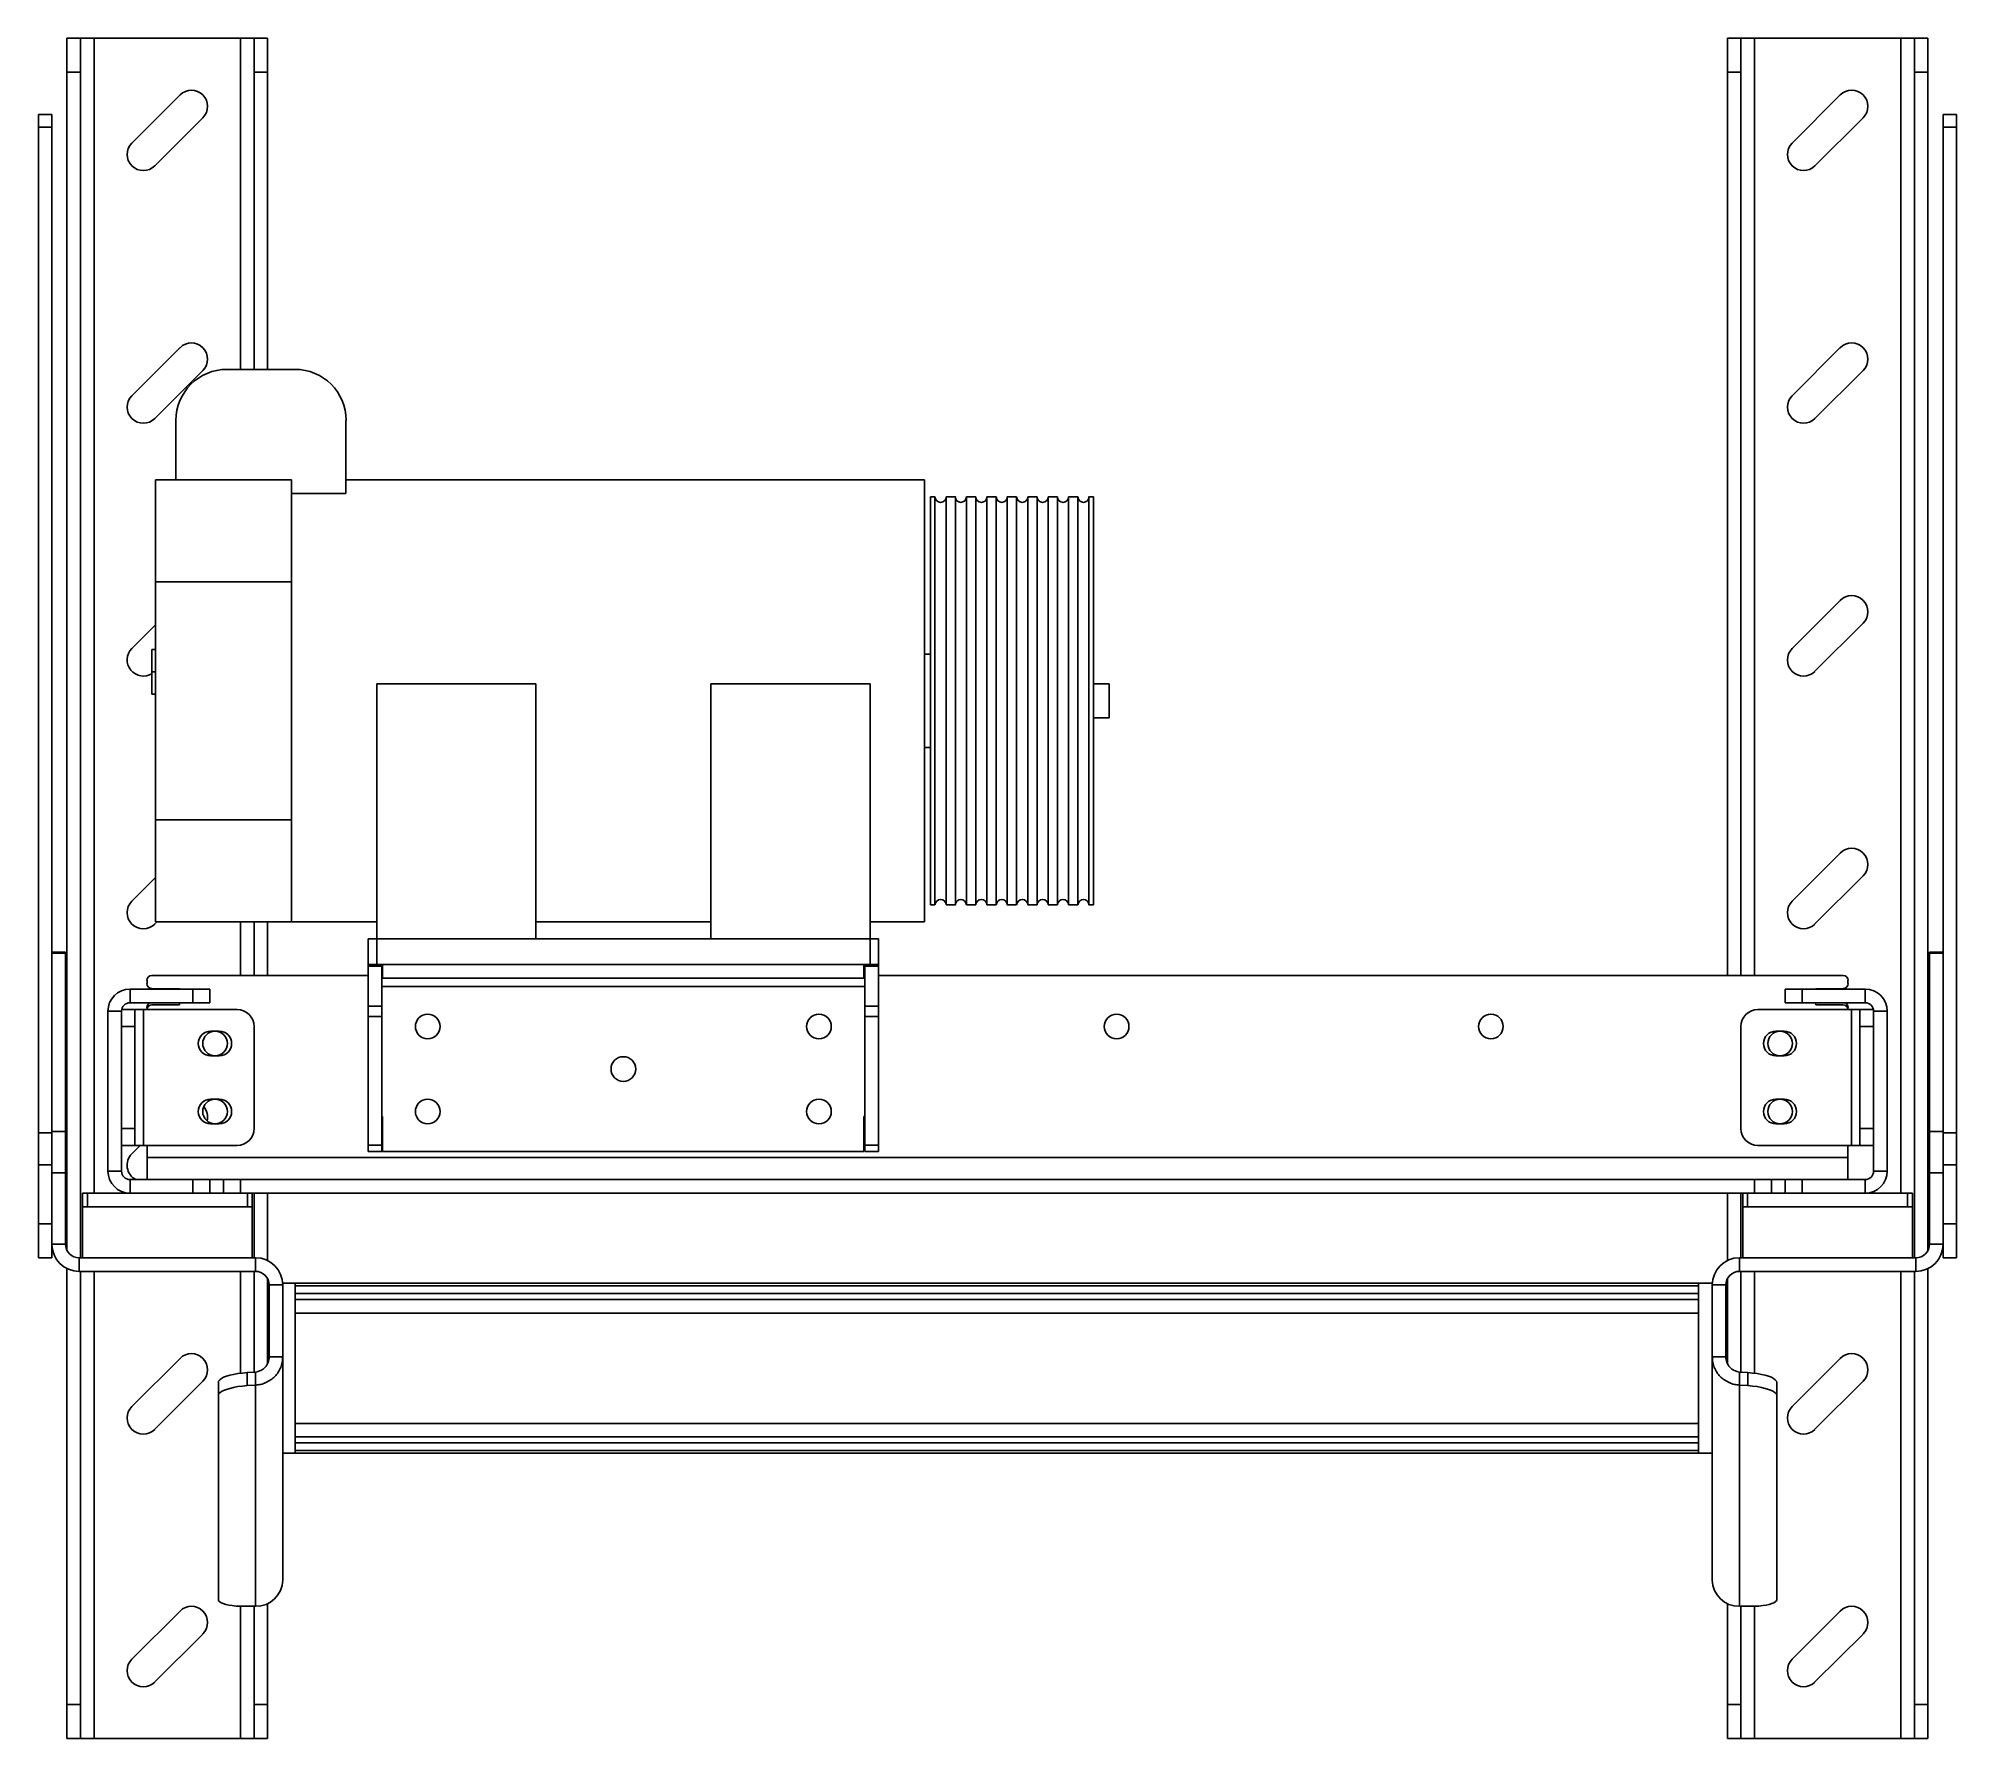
# Model space of a CAD drawing. Header units: millimetres. Extents: x -575 to 553, y -449 to 551.
import ezdxf

# ---------------------------------------------------------------- set-up
doc = ezdxf.new("R2010")
doc.units = ezdxf.units.MM
doc.layers.add('Wipeouts', color=7, linetype='Continuous', true_color=0xbcb7d9)

msp = doc.modelspace()

# ---------------------------------------------------------------- wipeouts: each hides what was drawn before it
msp.add_wipeout([(-440.3, 551.2), (-558.3, 551.2), (-558.3, 506.3), (-575.1, 506.3), (-575.1, -166), (-567.1, -166), (-562.4, -169.3), (-558.3, -172.3), (-558.3, -448.8), (-440.3, -448.8), (-440.3, -369.4), (-433.8, -363.6), (-431.4, -355.6), (-431.4, -280.9), (408.9, -281), (408.9, -355.6), (411.2, -363.4), (416.9, -369), (417.8, -369.4), (417.8, -448.8), (535.7, -448.8), (535.7, -172.3), (539.9, -169.3), (543.3, -164.2), (544.6, -166), (552.6, -166), (552.6, 506.3), (535.7, 506.3), (535.7, 551.2), (417.8, 551.2), (417.8, 0), (-81.2, 0), (-81.2, 21.5), (-86.2, 21.5), (-86.2, 31.5), (-54.2, 31.5), (-54.2, 41.5), (45.2, 41.5), (45.2, 151.5), (54.3, 151.5), (54.3, 171.5), (45.2, 171.5), (45.2, 281.5), (-54.2, 281.5), (-54.2, 291.5), (-394.3, 291.5), (-394.3, 326.5), (-403, 347.7), (-424.2, 356.5), (-440.3, 356.5)]).dxf.layer = 'Wipeouts'

# ---------------------------------------------------------------- next in the draw order: linework, layer by layer
at = {"color": 7, "linetype": 'Continuous', "lineweight": 25}
for p, q in [((-558.3, 551.2), (-550.3, 551.2)), ((-558.3, 531.2), (-558.3, 551.2)), ((-550.3, 551.2), (-550.3, 531.2)), ((-550.3, 551.2), (-542.3, 551.2)), ((-542.3, 551.2), (-456.2, 551.2)), ((-456.2, 551.2), (-448.3, 551.2)), ((-448.3, 551.2), (-440.3, 551.2)), ((-448.3, 531.2), (-448.3, 551.2)), ((-440.3, 551.2), (-440.3, 531.2)), ((417.8, 551.2), (425.7, 551.2)), ((417.8, 531.2), (417.8, 551.2)), ((425.7, 551.2), (425.7, 531.2)), ((425.7, 551.2), (433.7, 551.2)), ((433.7, 551.2), (519.7, 551.2)), ((519.7, 551.2), (527.8, 551.2)), ((527.8, 551.2), (535.7, 551.2)), ((527.8, 531.2), (527.8, 551.2)), ((535.7, 551.2), (535.7, 531.2)), ((-550.3, 531.2), (-558.3, 531.2)), ((-558.3, 531.2), (-558.3, -161.6)), ((-550.3, 531.2), (-550.3, -166)), ((-440.3, 531.2), (-448.3, 531.2)), ((-448.3, 531.2), (-448.3, 356.5)), ((-440.3, 531.2), (-440.3, 356.5)), ((425.7, 531.2), (417.8, 531.2)), ((417.8, 531.2), (417.8, 0)), ((425.7, 531.2), (425.7, 0)), ((535.7, 531.2), (527.8, 531.2)), ((527.8, 531.2), (527.8, -166)), ((535.7, 531.2), (535.7, -161.6)), ((-491.8, 517.9), (-520.1, 489.6)), ((484.2, 517.9), (455.9, 489.6)), ((-567.1, 506.3), (-575.1, 506.3)), ((-575.1, 498.9), (-575.1, 506.3)), ((-567.1, 498.9), (-575.1, 498.9)), ((-575.1, 498.9), (-575.1, -92.5)), ((-567.1, 506.3), (-567.1, 498.9)), ((-567.1, 498.9), (-567.1, -88.2)), ((-506.7, 476.2), (-478.4, 504.5)), ((469.3, 476.2), (497.6, 504.5)), ((552.6, 506.3), (544.6, 506.3)), ((544.6, 498.9), (544.6, 506.3)), ((552.6, 498.9), (544.6, 498.9)), ((544.6, 498.9), (544.6, -88.2)), ((552.6, 506.3), (552.6, 498.9)), ((552.6, 498.9), (552.6, -92.5)), ((-491.8, 369.3), (-520.1, 341)), ((484.2, 369.3), (455.9, 341)), ((-506.7, 327.5), (-478.4, 355.8)), ((469.3, 327.5), (497.6, 355.8)), ((484.2, 220.6), (455.9, 192.4)), ((-506.2, 206.2), (-520.1, 192.4)), ((469.3, 178.9), (497.6, 207.2)), ((484.2, 72), (455.9, 43.7)), ((-506.2, 57.6), (-520.1, 43.7)), ((469.3, 30.3), (497.6, 58.6)), ((-448.3, 31.5), (-448.3, 0)), ((-440.3, 31.5), (-440.3, 0)), ((-567.1, 13.8), (-559.1, 13.8)), ((-559.1, 13.2), (-567.1, 13.2)), ((-559.1, 13.8), (-559.1, 13.2)), ((-559.1, -91.8), (-559.1, 13.2)), ((-381.2, 6.5), (-381.2, 21.5)), ((-376.2, 21.5), (-376.2, 6.5)), ((-86.2, 6.5), (-86.2, 21.5)), ((-81.2, 21.5), (-81.2, 6.5)), ((536.6, 13.8), (544.6, 13.8)), ((536.6, 13.2), (536.6, 13.8)), ((544.6, 13.2), (536.6, 13.2)), ((536.6, -91.8), (536.6, 13.2)), ((-381.2, 0), (-508.3, 0)), ((-376.2, 6.5), (-381.2, 6.5)), ((-381.2, 6.5), (-381.2, 5.5)), ((-373.2, 5.5), (-381.2, 5.5)), ((-381.2, -18), (-381.2, 5.5)), ((-86.2, 6.5), (-376.2, 6.5)), ((-373.2, -18), (-373.2, 5.5)), ((-372.8, 6.5), (-372.8, -1.5)), ((-89.8, 6.5), (-89.8, -1.5)), ((-81.2, 5.5), (-89.2, 5.5)), ((-89.2, -18), (-89.2, 5.5)), ((-81.2, 6.5), (-86.2, 6.5)), ((-81.2, 6.5), (-81.2, 5.5)), ((-81.2, -18), (-81.2, 5.5)), ((485.8, 0), (-81.2, 0)), ((-521.2, -8), (-521.2, -16)), ((-484.2, -8), (-521.2, -8)), ((-511.2, -3), (-511.2, -4.7)), ((-492.2, -7.8), (-508.3, -7.8)), ((-492.2, -8), (-492.2, -7.8)), ((-484.2, -16), (-484.2, -8)), ((-484.2, -8), (-474.2, -8)), ((-474.2, -8), (-474.2, -16)), ((-373.2, -1.5), (-372.8, -1.5)), ((-372.8, -1.5), (-89.8, -1.5)), ((-89.8, -1.5), (-89.2, -1.5)), ((451.8, -16), (451.8, -8)), ((451.8, -8), (461.8, -8)), ((461.8, -8), (461.8, -16)), ((461.8, -8), (498.8, -8)), ((485.8, -7.8), (469.8, -7.8)), ((469.8, -7.8), (469.8, -8)), ((488.7, -3), (488.7, -4.7)), ((498.8, -16), (498.8, -8)), ((-526.2, -21), (-534.2, -21)), ((-534.2, -21), (-534.2, -115)), ((-526.2, -21), (-526.2, -115)), ((-526.1, -20), (-518.3, -20)), ((-484.2, -16), (-521.2, -16)), ((-518.3, -20), (-518.3, -30)), ((-518.3, -20), (-513.3, -20)), ((-513.3, -100), (-513.3, -20)), ((-513.3, -20), (-458.3, -20)), ((-511.2, -18.8), (-511.2, -20)), ((-508.3, -17.3), (-492.2, -17.3)), ((-492.2, -17.3), (-492.2, -16)), ((-474.2, -16), (-484.2, -16)), ((-381.2, -18), (-373.2, -18)), ((-381.2, -24.2), (-381.2, -18)), ((-373.2, -18), (-373.2, -24.2)), ((-89.2, -18), (-81.2, -18)), ((-89.2, -24.2), (-89.2, -18)), ((-81.2, -18), (-81.2, -24.2)), ((435.8, -20), (490.7, -20)), ((461.8, -16), (451.8, -16)), ((461.8, -16), (498.8, -16)), ((469.8, -16), (469.8, -17.3)), ((469.8, -17.3), (485.8, -17.3)), ((488.7, -18.8), (488.7, -20)), ((490.7, -100), (490.7, -20)), ((490.7, -20), (495.7, -20)), ((495.7, -20), (503.6, -20)), ((495.7, -30), (495.7, -20)), ((511.8, -21), (503.8, -21)), ((503.8, -21), (503.8, -115)), ((511.8, -21), (511.8, -115)), ((-518.3, -30), (-526.2, -30)), ((-518.3, -90), (-518.3, -30)), ((-468.7, -32.8), (-473.8, -32.8)), ((-448.3, -90), (-448.3, -30)), ((-373.2, -24.2), (-381.2, -24.2)), ((-381.2, -99.7), (-381.2, -24.2)), ((-373.2, -99.7), (-373.2, -24.2)), ((-81.2, -24.2), (-89.2, -24.2)), ((-89.2, -99.7), (-89.2, -24.2)), ((-81.2, -99.7), (-81.2, -24.2)), ((425.7, -90), (425.7, -30)), ((451.2, -32.8), (446.3, -32.8)), ((503.8, -30), (495.7, -30)), ((495.7, -90), (495.7, -30)), ((-473.8, -47.3), (-468.7, -47.3)), ((446.3, -47.3), (451.2, -47.3)), ((-468.7, -72.8), (-473.8, -72.8)), ((451.2, -72.8), (446.3, -72.8)), ((-567.1, -91.8), (-567.1, -88.2)), ((-526.2, -90), (-518.3, -90)), ((-518.3, -90), (-518.3, -100)), ((-473.8, -87.2), (-468.7, -87.2)), ((-372.8, -83), (-373.2, -83)), ((-372.8, -103.5), (-372.8, -83)), ((-89.2, -83), (-89.8, -83)), ((-89.8, -83), (-89.8, -103.5)), ((446.3, -87.2), (451.2, -87.2)), ((495.7, -90), (503.8, -90)), ((495.7, -100), (495.7, -90)), ((544.6, -91.8), (544.6, -88.2)), ((-575.1, -92.5), (-567.1, -92.5)), ((-575.1, -111.3), (-575.1, -92.5)), ((-567.1, -116.1), (-567.1, -91.8)), ((-567.1, -91.8), (-559.1, -91.8)), ((-559.1, -91.8), (-559.1, -116.1)), ((-518.3, -100), (-526.2, -100)), ((-515.2, -100), (-520.1, -104.9)), ((-518.3, -100), (-513.3, -100)), ((-513.3, -100), (-458.3, -100)), ((-511.2, -100), (-511.2, -107)), ((-381.2, -99.7), (-373.2, -99.7)), ((-381.2, -103.5), (-381.2, -99.7)), ((-373.2, -99.7), (-373.2, -103.5)), ((-89.2, -99.7), (-81.2, -99.7)), ((-89.2, -103.5), (-89.2, -99.7)), ((-81.2, -99.7), (-81.2, -103.5)), ((435.8, -100), (490.7, -100)), ((488.7, -100), (488.7, -107)), ((490.7, -100), (495.7, -100)), ((503.8, -100), (495.7, -100)), ((536.6, -116.1), (536.6, -91.8)), ((536.6, -91.8), (544.6, -91.8)), ((544.6, -91.8), (544.6, -116.1)), ((544.6, -92.5), (552.6, -92.5)), ((552.6, -92.5), (552.6, -111.3)), ((-575.1, -111.3), (-575.1, -146)), ((-567.1, -111.3), (-575.1, -111.3)), ((488.7, -107), (-511.2, -107)), ((-511.2, -107), (-511.2, -120)), ((-373.2, -103.5), (-381.2, -103.5)), ((-372.8, -103.5), (-89.8, -103.5)), ((-81.2, -103.5), (-89.2, -103.5)), ((488.7, -107), (488.7, -120)), ((552.6, -111.3), (544.6, -111.3)), ((552.6, -111.3), (552.6, -146)), ((-559.1, -116.1), (-567.1, -116.1)), ((-567.1, -158), (-567.1, -116.1)), ((-559.1, -158), (-559.1, -116.1)), ((-534.2, -115), (-526.2, -115)), ((-521.2, -120), (-521.2, -128)), ((-521.2, -120), (-484.2, -120)), ((-484.2, -128), (-484.2, -120)), ((-484.2, -120), (-474.2, -120)), ((-474.2, -120), (-474.2, -128)), ((451.8, -120), (-474.2, -120)), ((-466.2, -128), (-466.2, -120)), ((-456.2, -120), (-456.2, -128)), ((433.7, -120), (-456.2, -120)), ((433.7, -128), (433.7, -120)), ((443.7, -120), (443.7, -128)), ((451.8, -128), (451.8, -120)), ((451.8, -120), (461.8, -120)), ((461.8, -120), (461.8, -128)), ((498.8, -120), (461.8, -120)), ((498.8, -128), (498.8, -120)), ((503.8, -115), (511.8, -115)), ((544.6, -116.1), (536.6, -116.1)), ((536.6, -158), (536.6, -116.1)), ((544.6, -158), (544.6, -116.1)), ((-549.2, -136), (-549.2, -128)), ((-549.2, -128), (-546.2, -128)), ((-546.2, -128), (-546.2, -136)), ((-546.2, -128), (-521.2, -128)), ((-521.2, -128), (-484.2, -128)), ((-475.6, -128), (-484.2, -128)), ((-475.6, -128), (-452.2, -128)), ((-452.2, -136), (-452.2, -128)), ((-452.2, -128), (-449.3, -128)), ((-449.3, -128), (-449.3, -136)), ((426.8, -128), (-449.3, -128)), ((-448.3, -128), (-448.3, -166)), ((-440.3, -128), (-440.3, -167.7)), ((417.8, -128), (417.8, -167.7)), ((425.7, -128), (425.7, -166)), ((426.8, -136), (426.8, -128)), ((426.8, -128), (429.7, -128)), ((429.7, -128), (429.7, -136)), ((429.7, -128), (453.1, -128)), ((461.8, -128), (453.1, -128)), ((498.8, -128), (461.8, -128)), ((498.8, -128), (523.7, -128)), ((523.7, -136), (523.7, -128)), ((523.7, -128), (526.7, -128)), ((526.7, -128), (526.7, -136)), ((-575.1, -146), (-567.1, -146)), ((-575.1, -166), (-575.1, -146)), ((-549.2, -136), (-449.3, -136)), ((-549.2, -136), (-549.2, -166)), ((-546.2, -136), (-452.2, -136)), ((-449.3, -136), (-449.3, -166)), ((426.8, -136), (526.7, -136)), ((426.8, -136), (426.8, -166)), ((429.7, -136), (523.7, -136)), ((526.7, -136), (526.7, -166)), ((544.6, -146), (552.6, -146)), ((552.6, -146), (552.6, -166)), ((-575.1, -166), (-567.1, -166)), ((-567.1, -158), (-567.1, -166)), ((-559.1, -158), (-567.1, -158)), ((-551.1, -166), (-551.1, -174)), ((-447.4, -166), (-551.1, -166)), ((-447.4, -166), (-447.4, -174)), ((424.9, -174), (424.9, -166)), ((424.9, -166), (528.6, -166)), ((528.6, -174), (528.6, -166)), ((544.6, -158), (536.6, -158)), ((544.6, -166), (544.6, -158)), ((544.6, -166), (552.6, -166)), ((-558.3, -172.3), (-558.3, -428.8)), ((-447.4, -174), (-551.1, -174)), ((-550.3, -174), (-550.3, -428.8)), ((-448.3, -174), (-448.3, -233.2)), ((-440.3, -178.4), (-440.3, -227.9)), ((417.8, -178.4), (417.8, -227.9)), ((424.9, -174), (528.6, -174)), ((425.7, -174), (425.7, -233.2)), ((527.8, -174), (527.8, -428.8)), ((535.7, -172.3), (535.7, -428.8)), ((-431.4, -182), (-439.4, -182)), ((-439.4, -224.3), (-439.4, -182)), ((-424.1, -181), (-431.4, -181)), ((-431.4, -224.3), (-431.4, -182)), ((-424.1, -181), (-424.1, -281)), ((400.9, -181), (-424.1, -181)), ((-424.1, -181), (-424.1, -182.6)), ((400.9, -182.6), (-424.1, -182.6)), ((400.9, -187.1), (-424.1, -187.1)), ((400.9, -190.6), (-424.1, -190.6)), ((408.9, -181), (400.9, -181)), ((400.9, -181), (400.9, -281)), ((400.9, -181), (400.9, -182.6)), ((408.9, -181), (408.9, -182)), ((416.9, -182), (408.9, -182)), ((408.9, -224.3), (408.9, -182)), ((416.9, -224.3), (416.9, -182)), ((400.9, -198.5), (-424.1, -198.5)), ((-491.8, -225.2), (-520.1, -253.5)), ((-439.4, -224.3), (-431.4, -224.3)), ((-431.4, -280.9), (-431.4, -224.3)), ((408.9, -355.6), (408.9, -224.3)), ((408.9, -224.3), (416.9, -224.3)), ((484.2, -225.2), (455.9, -253.5)), ((-452.3, -233.5), (-447.4, -233.2)), ((-452.3, -233.5), (-452.3, -241.2)), ((-447.4, -233.2), (-447.4, -240.9)), ((424.9, -240.9), (424.9, -233.2)), ((429.8, -233.5), (424.9, -233.2)), ((429.8, -241.2), (429.8, -233.5)), ((-506.7, -266.9), (-478.4, -238.6)), ((-469.2, -247), (-469.2, -239.3)), ((-469.2, -367.1), (-469.2, -247)), ((-452.3, -241.2), (-447.4, -240.9)), ((-447.4, -371), (-447.4, -240.9)), ((424.9, -371), (424.9, -240.9)), ((429.8, -241.2), (424.9, -240.9)), ((446.8, -239.3), (446.8, -247)), ((446.8, -367.1), (446.8, -247)), ((469.3, -266.9), (497.6, -238.6)), ((400.9, -263.5), (-424.1, -263.5)), ((-424.1, -281), (-431.4, -281)), ((-431.4, -355.6), (-431.4, -281)), ((400.9, -271.4), (-424.1, -271.4)), ((400.9, -274.9), (-424.1, -274.9)), ((400.9, -279.4), (-424.1, -279.4)), ((-424.1, -279.4), (-424.1, -281)), ((400.9, -281), (-424.1, -281)), ((400.9, -279.4), (400.9, -281)), ((408.9, -281), (400.9, -281)), ((-447.4, -371), (-454.3, -371)), ((-448.3, -371), (-448.3, -428.8)), ((-440.3, -369.4), (-440.3, -428.8)), ((417.8, -369.4), (417.8, -428.8)), ((424.9, -371), (431.7, -371)), ((425.7, -371), (425.7, -428.8)), ((-491.8, -373.8), (-520.1, -402.1)), ((484.2, -373.8), (455.9, -402.1)), ((-506.7, -415.5), (-478.4, -387.3)), ((469.3, -415.5), (497.6, -387.3)), ((-558.3, -428.8), (-550.3, -428.8)), ((-558.3, -448.8), (-558.3, -428.8)), ((-550.3, -428.8), (-550.3, -448.8)), ((-448.3, -428.8), (-440.3, -428.8)), ((-448.3, -448.8), (-448.3, -428.8)), ((-440.3, -428.8), (-440.3, -448.8)), ((417.8, -428.8), (425.7, -428.8)), ((417.8, -448.8), (417.8, -428.8)), ((425.7, -428.8), (425.7, -448.8)), ((527.8, -428.8), (535.7, -428.8)), ((527.8, -448.8), (527.8, -428.8)), ((535.7, -428.8), (535.7, -448.8)), ((-550.3, -448.8), (-558.3, -448.8)), ((-550.3, -448.8), (-542.3, -448.8)), ((-542.3, -448.8), (-456.2, -448.8)), ((-456.2, -448.8), (-448.3, -448.8)), ((-440.3, -448.8), (-448.3, -448.8)), ((425.7, -448.8), (417.8, -448.8)), ((425.7, -448.8), (433.7, -448.8)), ((433.7, -448.8), (519.7, -448.8)), ((519.7, -448.8), (527.8, -448.8)), ((535.7, -448.8), (527.8, -448.8))]:
    msp.add_line(p, q, dxfattribs=at)
at = {"color": 8, "linetype": 'Continuous', "lineweight": 25}
for p, q in [((-542.3, 551.2), (-542.3, -128)), ((-456.2, 551.2), (-456.2, 356.5)), ((433.7, 551.2), (433.7, 0)), ((519.7, 551.2), (519.7, -128)), ((-456.2, 31.5), (-456.2, 0)), ((-373.2, -6.5), (-89.2, -6.5)), ((-542.3, -174), (-542.3, -448.8)), ((-456.2, -174), (-456.2, -233.9)), ((433.7, -174), (433.7, -233.9)), ((519.7, -174), (519.7, -448.8)), ((-456.2, -371), (-456.2, -448.8)), ((433.7, -371), (433.7, -448.8))]:
    msp.add_line(p, q, dxfattribs=at)
at = {"color": 152, "linetype": 'Continuous', "lineweight": 25, "true_color": 0x2776bb}
for p, q in [((-464.2, 356.5), (-424.2, 356.5)), ((-494.3, 326.5), (-494.3, 291.5)), ((-394.3, 326.5), (-394.3, 283.5)), ((-506.2, 291.5), (-426.3, 291.5)), ((-506.2, 231.5), (-506.2, 291.5)), ((-426.3, 291.5), (-426.3, 231.5)), ((-426.3, 283.5), (-394.3, 283.5)), ((-54.2, 291.5), (-394.3, 291.5)), ((-54.2, 291.5), (-54.2, 31.5)), ((-426.3, 231.5), (-506.2, 231.5)), ((-506.2, 91.5), (-506.2, 231.5)), ((-426.3, 161.5), (-426.3, 231.5)), ((-508.3, 191.7), (-506.2, 191.7)), ((-50.7, 189), (-54.2, 189)), ((-508.3, 178.5), (-506.2, 178.5)), ((-376.2, 171.5), (-376.2, 21.5)), ((-376.2, 171.5), (-282.7, 171.5)), ((-282.7, 171.5), (-282.7, 21.5)), ((-179.7, 171.5), (-86.2, 171.5)), ((-179.7, 171.5), (-179.7, 21.5)), ((-86.2, 171.5), (-86.2, 21.5)), ((-508.3, 165.4), (-506.2, 165.4)), ((-426.3, 91.5), (-426.3, 161.5)), ((-54.2, 134), (-50.7, 134)), ((-506.2, 91.5), (-426.3, 91.5)), ((-506.2, 31.5), (-506.2, 91.5)), ((-426.3, 91.5), (-426.3, 31.5)), ((-506.7, 30.3), (-505.5, 31.5)), ((-426.3, 31.5), (-506.2, 31.5)), ((-426.3, 31.5), (-376.2, 31.5)), ((-282.7, 31.5), (-179.7, 31.5)), ((-86.2, 31.5), (-54.2, 31.5)), ((-381.2, 21.5), (-376.2, 21.5)), ((-86.2, 21.5), (-376.2, 21.5)), ((-86.2, 21.5), (-81.2, 21.5))]:
    msp.add_line(p, q, dxfattribs=at)
at = {"color": 2, "linetype": 'Continuous', "lineweight": 25, "true_color": 0xf1eb1f}
for p, q in [((-48, 281.5), (-50.7, 281.5)), ((-50.7, 281.5), (-50.7, 161.5)), ((-48, 281.5), (-48, 161.5)), ((-36, 281.5), (-41.5, 281.5)), ((-41.5, 281.5), (-41.5, 161.5)), ((-36, 281.5), (-36, 161.5)), ((-24, 281.5), (-29.5, 281.5)), ((-29.5, 281.5), (-29.5, 161.5)), ((-24, 281.5), (-24, 161.5)), ((-12, 281.5), (-17.5, 281.5)), ((-17.5, 281.5), (-17.5, 161.5)), ((-12, 281.5), (-12, 161.5)), ((0, 281.5), (-5.5, 281.5)), ((-5.5, 281.5), (-5.5, 161.5)), ((0, 281.5), (0, 161.5)), ((12, 281.5), (6.5, 281.5)), ((6.5, 281.5), (6.5, 161.5)), ((12, 281.5), (12, 161.5)), ((24, 281.5), (18.5, 281.5)), ((18.5, 281.5), (18.5, 161.5)), ((24, 281.5), (24, 161.5)), ((36, 281.5), (30.5, 281.5)), ((30.5, 281.5), (30.5, 161.5)), ((36, 281.5), (36, 161.5)), ((45.2, 281.5), (42.5, 281.5)), ((42.5, 281.5), (42.5, 161.5)), ((45.2, 281.5), (45.2, 161.5)), ((54.3, 171.5), (45.2, 171.5)), ((54.3, 171.5), (54.3, 151.5)), ((-50.7, 161.5), (-50.7, 41.5)), ((-48, 161.5), (-48, 41.5)), ((-41.5, 161.5), (-41.5, 41.5)), ((-36, 161.5), (-36, 41.5)), ((-29.5, 161.5), (-29.5, 41.5)), ((-24, 161.5), (-24, 41.5)), ((-17.5, 161.5), (-17.5, 41.5)), ((-12, 161.5), (-12, 41.5)), ((-5.5, 161.5), (-5.5, 41.5)), ((0, 161.5), (0, 41.5)), ((6.5, 161.5), (6.5, 41.5)), ((12, 161.5), (12, 41.5)), ((18.5, 161.5), (18.5, 41.5)), ((24, 161.5), (24, 41.5)), ((30.5, 161.5), (30.5, 41.5)), ((36, 161.5), (36, 41.5)), ((42.5, 161.5), (42.5, 41.5)), ((45.2, 161.5), (45.2, 41.5)), ((45.2, 151.5), (54.3, 151.5)), ((-50.7, 41.5), (-48, 41.5)), ((-41.5, 41.5), (-36, 41.5)), ((-29.5, 41.5), (-24, 41.5)), ((-17.5, 41.5), (-12, 41.5)), ((-5.5, 41.5), (0, 41.5)), ((6.5, 41.5), (12, 41.5)), ((18.5, 41.5), (24, 41.5)), ((30.5, 41.5), (36, 41.5)), ((42.5, 41.5), (45.2, 41.5))]:
    msp.add_line(p, q, dxfattribs=at)
at = {"color": 7, "linetype": 'Continuous', "lineweight": 25, "flags": 128}
for points in [[(-469.2, -239.3), (-469.1, -238.5), (-468.5, -237.8), (-467.5, -237), (-466.2, -236.3), (-464.5, -235.7), (-462.5, -235.1), (-460.3, -234.6), (-457.8, -234.1), (-455.1, -233.8), (-452.3, -233.5)], [(429.8, -233.5), (432.6, -233.8), (435.3, -234.1), (437.8, -234.6), (440, -235.1), (442, -235.7), (443.7, -236.3), (445, -237), (446, -237.8), (446.6, -238.5), (446.8, -239.3)], [(-452.3, -241.2), (-455.1, -241.5), (-457.8, -241.8), (-460.3, -242.3), (-462.5, -242.8), (-464.5, -243.4), (-466.2, -244), (-467.5, -244.7), (-468.5, -245.5), (-469.1, -246.3), (-469.2, -247)], [(446.8, -247), (446.6, -246.3), (446, -245.5), (445, -244.7), (443.7, -244), (442, -243.4), (440, -242.8), (437.8, -242.3), (435.3, -241.8), (432.6, -241.5), (429.8, -241.2)], [(-469.2, -367.1), (-469.1, -367.7), (-468.5, -368.3), (-467.6, -368.9), (-466.4, -369.4), (-464.9, -369.9), (-463.1, -370.3), (-461.1, -370.6), (-458.9, -370.9), (-456.6, -371), (-454.3, -371)], [(431.7, -371), (434.1, -371), (436.4, -370.9), (438.6, -370.6), (440.6, -370.3), (442.4, -369.9), (443.9, -369.4), (445.1, -368.9), (446, -368.3), (446.6, -367.7), (446.8, -367.1)]]:
    msp.add_lwpolyline(points, dxfattribs=at)
at = {"color": 7, "linetype": 'Continuous', "lineweight": 25}
for centre in [(-471.2, -40), (-346.2, -30), (-116.2, -30), (58.8, -30), (278.8, -30), (448.8, -40), (-231.2, -55), (-471.2, -80), (-346.2, -80), (-116.2, -80), (448.8, -80)]:
    msp.add_circle(centre, 7.25, dxfattribs=at)
for centre, radius, start, end in [((-485.1, 511.2), 9.5, 315, 135), ((490.9, 511.2), 9.5, 315, 135), ((-513.4, 482.9), 9.5, 135, 315), ((462.6, 482.9), 9.5, 135, 315), ((-485.1, 362.5), 9.5, 315, 135), ((490.9, 362.5), 9.5, 315, 135), ((-513.4, 334.3), 9.5, 135, 315), ((462.6, 334.3), 9.5, 135, 315), ((490.9, 213.9), 9.5, 315, 135), ((-513.4, 185.6), 9.5, 135, 303.3708), ((462.6, 185.6), 9.5, 135, 315), ((490.9, 65.3), 9.5, 315, 135), ((-513.4, 37), 9.5, 135, 315), ((462.6, 37), 9.5, 135, 315), ((-508.3, -3), 3, 90, 180), ((485.8, -3), 3, 0, 90), ((-521.2, -21), 13, 90, 180), ((-508.3, -4.7), 3, 180, 270), ((485.8, -4.7), 3, 270, 0), ((498.8, -21), 13, 0, 90), ((-521.2, -21), 5, 90, 180), ((-508.3, -18.8), 3, 113.5565, 180), ((-508.3, -20.2), 3, 90, 175.2198), ((-458.3, -30), 10, 0, 90), ((435.8, -30), 10, 90, 180), ((485.8, -20.2), 3, 4.7802, 90), ((485.8, -18.8), 3, 0, 66.4435), ((498.8, -21), 5, 0, 90), ((-473.8, -40), 7.25, 90, 270), ((-468.7, -40), 7.25, 270, 90), ((446.3, -40), 7.25, 90, 270), ((451.2, -40), 7.25, 270, 90), ((-473.8, -80), 7.25, 90, 270), ((-485.1, -83.3), 9.5, 346.1886, 40.6709), ((-468.7, -80), 7.25, 270, 90), ((446.3, -80), 7.25, 90, 270), ((451.2, -80), 7.25, 270, 90), ((-458.3, -90), 10, 270, 0), ((435.8, -90), 10, 180, 270), ((-513.4, -111.6), 9.5, 135, 242.2414), ((-521.2, -115), 13, 180, 270), ((-521.2, -115), 5, 180, 270), ((498.8, -115), 5, 270, 0), ((498.8, -115), 13, 270, 0), ((-551.1, -158), 16, 180, 270), ((-551.1, -158), 8, 180, 270), ((-447.4, -182), 16, 0, 90), ((424.9, -182), 16, 90, 180), ((528.6, -158), 16, 270, 0), ((528.6, -158), 8, 270, 0), ((-447.4, -182), 8, 0, 90), ((424.9, -182), 8, 90, 180), ((-485.1, -231.9), 9.5, 315, 135), ((490.9, -231.9), 9.5, 315, 135), ((-513.4, -260.2), 9.5, 135, 315), ((462.6, -260.2), 9.5, 135, 315), ((-447.1, -355.3), 15.7, 269.003, 358.967), ((424.6, -355.3), 15.7, 181.033, 270.9971), ((-485.1, -380.5), 9.5, 315, 135), ((490.9, -380.5), 9.5, 315, 135), ((-513.4, -408.8), 9.5, 135, 315), ((462.6, -408.8), 9.5, 135, 315)]:
    msp.add_arc(centre, radius, start, end, dxfattribs=at)
at = {"color": 152, "linetype": 'Continuous', "lineweight": 25, "true_color": 0x2776bb}
for centre, start, end in [((-464.2, 326.5), 90, 180), ((-424.2, 326.5), 0, 90)]:
    msp.add_arc(centre, 30, start, end, dxfattribs=at)
at = {"color": 2, "linetype": 'Continuous', "lineweight": 25, "true_color": 0xf1eb1f}
for centre, start, end in [((-44.7, 281.5), 180, 0), ((-32.8, 281.5), 180, 0), ((-20.7, 281.5), 180, 0), ((-8.7, 281.5), 180, 0), ((3.3, 281.5), 180, 0), ((15.3, 281.5), 180, 0), ((27.3, 281.5), 180, 0), ((39.3, 281.5), 180, 0), ((-44.7, 41.5), 0, 180), ((-32.8, 41.5), 0, 180), ((-20.7, 41.5), 0, 180), ((-8.7, 41.5), 0, 180), ((3.3, 41.5), 0, 180), ((15.3, 41.5), 0, 180), ((27.3, 41.5), 0, 180), ((39.3, 41.5), 0, 180)]:
    msp.add_arc(centre, 3.25, start, end, dxfattribs=at)
at = {"color": 152, "linetype": 'Continuous', "lineweight": 25, "true_color": 0x2776bb}
for points, knots in [([(-508.3, 191.7), (-508.3, 191.6), (-508.3, 191.5), (-508.3, 190.6), (-508.3, 189.2), (-508.3, 187), (-508.3, 184.4), (-508.3, 181.5), (-508.3, 179.5), (-508.3, 178.5)], [0, 0, 0, 0, 0.1249658, 0.2497474, 0.3745022, 0.4994916, 0.6661228, 0.8330191, 1, 1, 1, 1]), ([(-508.3, 178.5), (-508.3, 177.5), (-508.3, 175.6), (-508.3, 172.6), (-508.3, 170), (-508.3, 167.9), (-508.3, 166.4), (-508.3, 165.5), (-508.3, 165.4), (-508.3, 165.4)], [0, 0, 0, 0, 0.166978, 0.33389, 0.500541, 0.625558, 0.750295, 0.875008, 1, 1, 1, 1])]:
    msp.add_open_spline(points, degree=3, knots=knots, dxfattribs=at)
at = {"color": 7, "linetype": 'Continuous', "lineweight": 25}
for points, knots in [([(-431.4, -224.3), (-431.5, -225.3), (-431.6, -227.5), (-432.5, -230.5), (-434, -233.4), (-436, -235.9), (-438.5, -237.9), (-441.3, -239.5), (-444.3, -240.6), (-446.4, -240.8), (-447.4, -240.9)], [0, 0, 0, 0, 0.125, 0.25, 0.375, 0.500001, 0.625001, 0.749999, 0.875, 1, 1, 1, 1]), ([(-439.4, -224.3), (-439.5, -225.4), (-439.8, -227.6), (-441.6, -230.5), (-444.3, -232.5), (-446.4, -233), (-447.4, -233.2)], [0, 0, 0, 0, 0.249999, 0.5, 0.749999, 1, 1, 1, 1]), ([(408.9, -224.3), (409, -225.3), (409.1, -227.5), (410, -230.5), (411.5, -233.4), (413.5, -235.9), (416, -237.9), (418.8, -239.5), (421.8, -240.6), (423.9, -240.8), (424.9, -240.9)], [0, 0, 0, 0, 0.125, 0.25, 0.375, 0.5, 0.625, 0.75, 0.875, 1, 1, 1, 1]), ([(416.9, -224.3), (417, -225.4), (417.3, -227.6), (419.1, -230.5), (421.8, -232.5), (423.9, -233), (424.9, -233.2)], [0, 0, 0, 0, 0.25, 0.5, 0.75, 1, 1, 1, 1])]:
    msp.add_open_spline(points, degree=3, knots=knots, dxfattribs=at)

doc.saveas('drawing.dxf')
